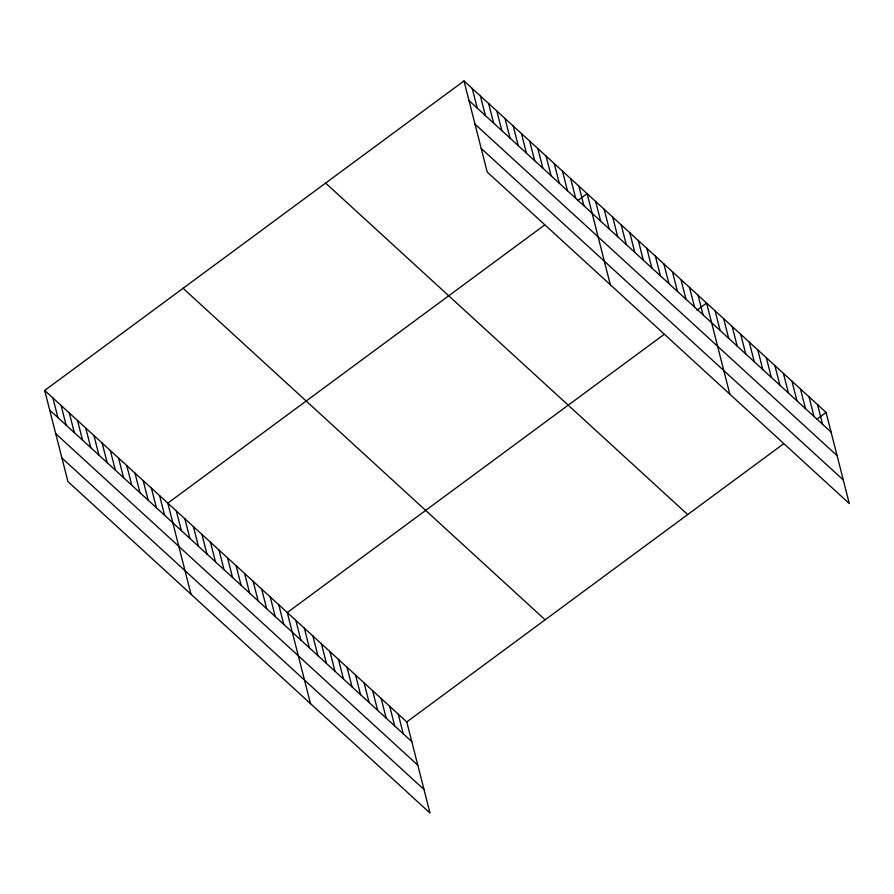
<?xml version="1.0" encoding="UTF-8"?>
<svg xmlns="http://www.w3.org/2000/svg" width="894" height="894" viewBox="0 0 894 894"><rect width="100%" height="100%" fill="white"/><g stroke="black" fill="none" stroke-linecap="round" stroke-linejoin="round"><path stroke-width="1.34" d="M44.7 390.443L406.77 721.939L430.003 813.059L67.922 481.564L44.7 390.443L463.997 80.941L826.078 412.436L849.3 503.557L487.23 172.061L463.997 80.941M544.535 225.076L167.804 503.154L191.025 594.275M577.524 200.714L587.112 193.652L610.334 284.773M664.019 334.468L287.287 612.546L310.509 703.667M697.007 310.117L706.595 303.044L729.817 394.165M406.77 721.939L783.502 443.86M816.49 419.509L826.078 412.436M469.004 100.575L831.074 432.07M475.016 124.165L837.086 455.661M481.218 148.471L843.288 479.966M325.628 183.08L687.709 514.575M183.069 288.304L545.139 619.799M49.706 410.078L411.776 741.573M55.719 433.668L417.789 765.163M61.909 457.974L423.979 789.469M817.541 404.624L822.547 424.248M809.003 396.802L814.009 416.436M800.465 388.991L805.472 408.625M791.939 381.179L796.945 400.814M783.401 373.368L788.407 392.991M774.863 365.557L779.87 385.18M766.337 357.734L771.332 377.369M757.799 349.923L762.805 369.557M749.261 342.111L754.268 361.746M740.724 334.3L745.73 353.923M732.197 326.478L737.192 346.112M723.659 318.666L728.666 338.301M715.122 310.855L720.128 330.489M698.058 295.232L703.064 314.856M689.52 287.41L694.526 307.044M680.982 279.598L685.989 299.233M672.456 271.787L677.451 291.422M663.918 263.976L668.924 283.599M655.38 256.153L660.387 275.788M646.854 248.342L651.849 267.976M638.316 240.531L643.322 260.165M629.778 232.719L634.785 252.343M621.241 224.908L626.247 244.531M612.714 217.086L617.709 236.72M604.176 209.274L609.183 228.909M595.639 201.463L600.645 221.097M578.899 186.131L583.905 205.765M570.696 178.621L575.691 198.256M562.482 171.112L567.489 190.735M554.28 163.591L559.286 183.225M546.078 156.081L551.073 175.705M537.864 148.56L542.87 168.195M529.661 141.051L534.657 160.685M521.448 133.541L526.454 153.165M513.245 126.02L518.252 145.655M505.043 118.511L510.038 138.145M496.829 111.001L501.836 130.625M488.627 103.48L493.622 123.115M480.413 95.971L485.42 115.594M472.211 88.45L477.217 108.085M398.232 714.127L403.239 733.762M389.706 706.316L394.701 725.939M381.168 698.505L386.174 718.128M372.63 690.682L377.637 710.317M364.104 682.871L369.099 702.505M355.566 675.059L360.573 694.683M347.028 667.248L352.035 686.871M338.491 659.426L343.497 679.06M329.964 651.614L334.959 671.249M321.427 643.803L326.433 663.437M312.889 635.992L317.895 655.615M304.362 628.18L309.358 647.804M295.825 620.358L300.831 639.992M278.749 604.735L283.756 624.358M270.223 596.924L275.218 616.547M261.685 589.101L266.691 608.736M253.147 581.29L258.154 600.924M244.61 573.479L249.616 593.113M236.083 565.667L241.089 585.291M227.545 557.856L232.552 577.479M219.008 550.034L224.014 569.668M210.481 542.222L215.476 561.857M201.943 534.411L206.95 554.045M193.406 526.6L198.412 546.223M184.868 518.777L189.874 538.411M176.341 510.966L181.348 530.6M159.601 495.645L164.597 515.268M151.388 488.124L156.394 507.758M143.185 480.614L148.192 500.238M134.972 473.094L139.978 492.728M126.769 465.584L131.776 485.218M118.567 458.074L123.562 477.698M110.353 450.554L115.36 470.188M102.151 443.044L107.157 462.679M93.937 435.534L98.943 455.158M85.735 428.014L90.741 447.648M77.532 420.504L82.527 440.127M69.319 412.983L74.325 432.618M61.116 405.474L66.122 425.108M52.902 397.964L57.909 417.587"/></g></svg>
